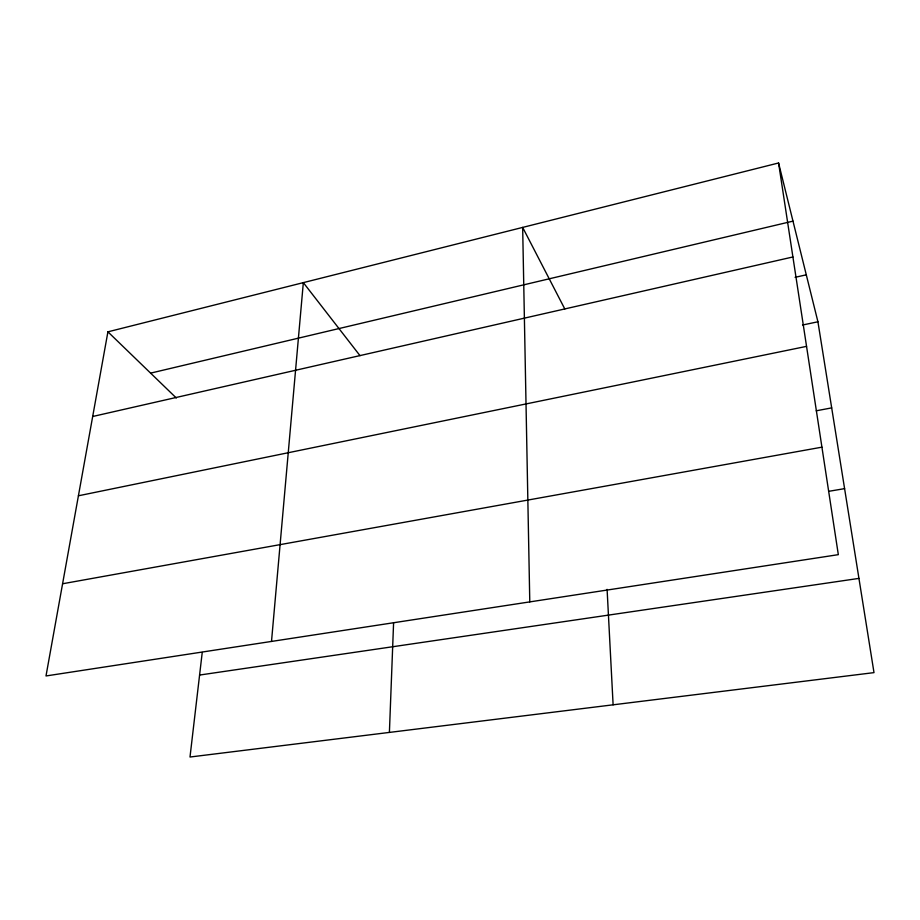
<?xml version="1.0" encoding="UTF-8"?>
<svg xmlns="http://www.w3.org/2000/svg" width="920" height="920" viewBox="0 0 920 920"><rect width="100%" height="100%" fill="white"/><g stroke="black" fill="none" stroke-linecap="round" stroke-linejoin="round"><path stroke-width="1.38" d="M389.401 732.423L393.599 622.61M271.503 641.435L303.335 282.624L360.019 355.672M202.227 652.464L190.003 757.022L874 672.623L817.926 321.781L778.573 162.978L107.916 331.832L46 675.958L838.327 554.656L778.573 162.978M150.615 373.129L792.982 221.133M92.69 416.495L792.913 256.967M795.087 277.322L806.288 274.827M802.539 325.024L817.926 321.781M78.418 495.788L806.553 346.368M816.235 410.803L831.68 407.882M62.594 583.763L821.928 447.166M829.023 491.268L844.594 488.647M199.594 675.05L858.935 578.392M107.916 331.832L176.318 398.003M564.811 308.982L522.663 227.412L529.782 601.887M607.096 589.363L613.111 704.812"/></g></svg>
